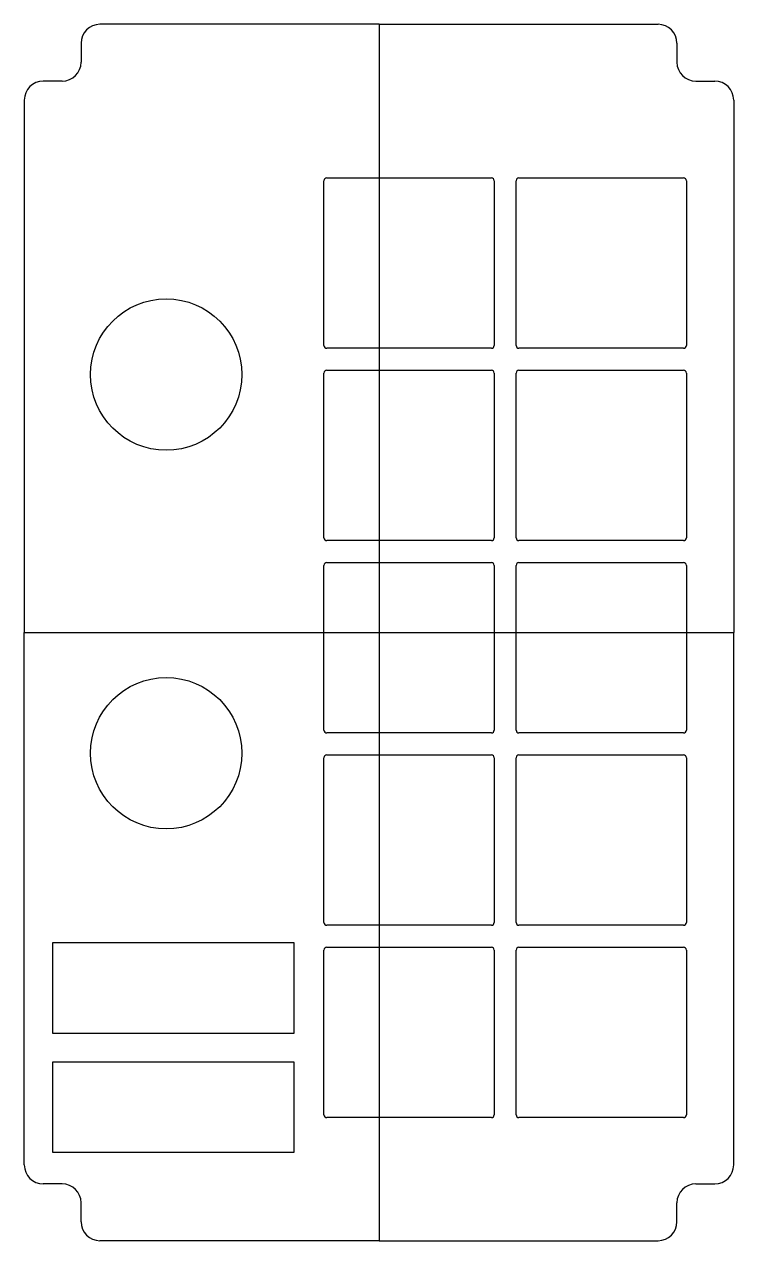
# Model space of a CAD drawing. Header units: millimetres. Extents: x -38 to 38, y -64 to 64.
import ezdxf

# ---------------------------------------------------------------- set-up
doc = ezdxf.new("R2010")
doc.units = ezdxf.units.MM
doc.layers.get('0').update_dxf_attribs({"linetype": 'CONTINUOUS'})

msp = doc.modelspace()

# ---------------------------------------------------------------- linework, layer by layer
for p, q in [((0, 64.25), (-29.5, 64.25)), ((0, 64.25), (0, -64.25)), ((0, 64.25), (29.5, 64.25)), ((-31.5, 62.25), (-31.5, 60.25)), ((31.5, 62.25), (31.5, 60.25)), ((-33.5, 58.25), (-35.5, 58.25)), ((33.5, 58.25), (35.5, 58.25)), ((-37.5, 56.25), (-37.5, 0)), ((37.5, 56.25), (37.5, 0)), ((-5.82, 30.33), (-5.82, 47.73)), ((-5.52, 48.03), (11.88, 48.03)), ((12.18, 47.73), (12.18, 30.33)), ((14.5, 30.33), (14.5, 47.73)), ((14.8, 48.03), (32.2, 48.03)), ((32.5, 47.73), (32.5, 30.33)), ((11.88, 30.03), (-5.52, 30.03)), ((32.2, 30.03), (14.8, 30.03)), ((-5.82, 10.01), (-5.82, 27.41)), ((-5.52, 27.71), (11.88, 27.71)), ((12.18, 27.41), (12.18, 10.01)), ((14.5, 10.01), (14.5, 27.41)), ((14.8, 27.71), (32.2, 27.71)), ((32.5, 27.41), (32.5, 10.01)), ((11.88, 9.71), (-5.52, 9.71)), ((32.2, 9.71), (14.8, 9.71)), ((-5.82, -10.31), (-5.82, 7.09)), ((-5.52, 7.39), (11.88, 7.39)), ((12.18, 7.09), (12.18, -10.31)), ((14.5, -10.31), (14.5, 7.09)), ((14.8, 7.39), (32.2, 7.39)), ((32.5, 7.09), (32.5, -10.31)), ((-37.5, 0), (37.5, 0)), ((-37.5, -56.25), (-37.5, 0)), ((37.5, -56.25), (37.5, 0)), ((11.88, -10.61), (-5.52, -10.61)), ((32.2, -10.61), (14.8, -10.61)), ((-5.82, -30.63), (-5.82, -13.23)), ((-5.52, -12.93), (11.88, -12.93)), ((12.18, -13.23), (12.18, -30.63)), ((14.5, -30.63), (14.5, -13.23)), ((14.8, -12.93), (32.2, -12.93)), ((32.5, -13.23), (32.5, -30.63)), ((11.88, -30.93), (-5.52, -30.93)), ((32.2, -30.93), (14.8, -30.93)), ((-34.5, -42.35), (-34.5, -32.75)), ((-34.5, -32.75), (-9, -32.75)), ((-9, -32.75), (-9, -42.35)), ((-5.52, -33.25), (11.88, -33.25)), ((14.8, -33.25), (32.2, -33.25)), ((-5.82, -50.95), (-5.82, -33.55)), ((12.18, -33.55), (12.18, -50.95)), ((14.5, -50.95), (14.5, -33.55)), ((32.5, -33.55), (32.5, -50.95)), ((-9, -42.35), (-34.5, -42.35)), ((-34.5, -54.95), (-34.5, -45.35)), ((-34.5, -45.35), (-9, -45.35)), ((-9, -45.35), (-9, -54.95)), ((11.88, -51.25), (-5.52, -51.25)), ((32.2, -51.25), (14.8, -51.25)), ((-9, -54.95), (-34.5, -54.95)), ((-33.5, -58.25), (-35.5, -58.25)), ((33.5, -58.25), (35.5, -58.25)), ((-31.5, -62.25), (-31.5, -60.25)), ((31.5, -62.25), (31.5, -60.25)), ((0, -64.25), (-29.5, -64.25)), ((0, -64.25), (29.5, -64.25))]:
    msp.add_line(p, q)
for centre in [(-22.5, 27.25), (-22.5, -12.75)]:
    msp.add_circle(centre, 8)
for centre, radius, start, end in [((-29.5, 62.25), 2, 90, 180), ((29.5, 62.25), 2, 0, 90), ((-33.5, 60.25), 2, -90, 0), ((33.5, 60.25), 2, 180, 270), ((-35.5, 56.25), 2, 90, 180), ((35.5, 56.25), 2, 0, 90), ((-5.52, 47.73), 0.3, 90, 180), ((11.88, 47.73), 0.3, 0, 90), ((14.8, 47.73), 0.3, 90, 180), ((32.2, 47.73), 0.3, 0, 90), ((-5.52, 30.33), 0.3, 180, 270), ((11.88, 30.33), 0.3, -90, 0), ((14.8, 30.33), 0.3, 180, 270), ((32.2, 30.33), 0.3, -90, 0), ((-5.52, 27.41), 0.3, 90, 180), ((11.88, 27.41), 0.3, 0, 90), ((14.8, 27.41), 0.3, 90, 180), ((32.2, 27.41), 0.3, 0, 90), ((-5.52, 10.01), 0.3, 180, 270), ((11.88, 10.01), 0.3, -90, 0), ((14.8, 10.01), 0.3, 180, 270), ((32.2, 10.01), 0.3, -90, 0), ((-5.52, 7.09), 0.3, 90, 180), ((11.88, 7.09), 0.3, 0, 90), ((14.8, 7.09), 0.3, 90, 180), ((32.2, 7.09), 0.3, 0, 90), ((-5.52, -10.31), 0.3, 180, 270), ((11.88, -10.31), 0.3, -90, 0), ((14.8, -10.31), 0.3, 180, 270), ((32.2, -10.31), 0.3, -90, 0), ((-5.52, -13.23), 0.3, 90, 180), ((11.88, -13.23), 0.3, 0, 90), ((14.8, -13.23), 0.3, 90, 180), ((32.2, -13.23), 0.3, 0, 90), ((-5.52, -30.63), 0.3, 180, 270), ((11.88, -30.63), 0.3, -90, 0), ((14.8, -30.63), 0.3, 180, 270), ((32.2, -30.63), 0.3, -90, 0), ((-5.52, -33.55), 0.3, 90, 180), ((11.88, -33.55), 0.3, 0, 90), ((14.8, -33.55), 0.3, 90, 180), ((32.2, -33.55), 0.3, 0, 90), ((-5.52, -50.95), 0.3, 180, 270), ((11.88, -50.95), 0.3, -90, 0), ((14.8, -50.95), 0.3, 180, 270), ((32.2, -50.95), 0.3, -90, 0), ((-35.5, -56.25), 2, 180, 270), ((35.5, -56.25), 2, -90, 0), ((-33.5, -60.25), 2, 0, 90), ((33.5, -60.25), 2, 90, 180), ((-29.5, -62.25), 2, 180, 270), ((29.5, -62.25), 2, -90, 0)]:
    msp.add_arc(centre, radius, start, end)

doc.saveas('drawing.dxf')
